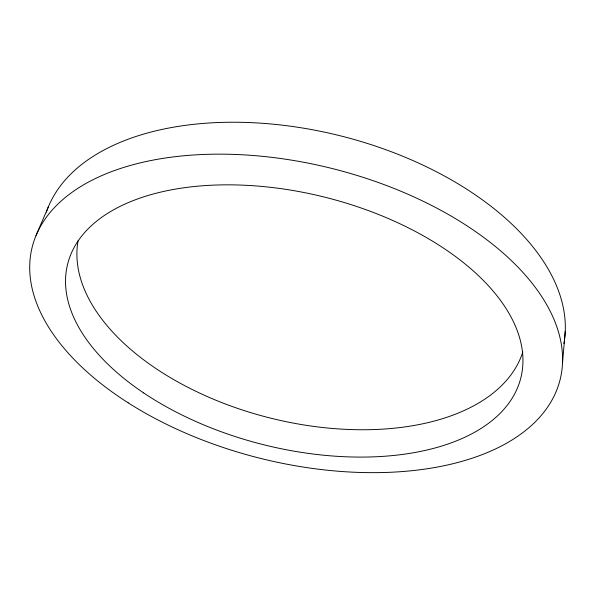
<?xml version="1.0" encoding="UTF-8"?>
<svg xmlns="http://www.w3.org/2000/svg" width="595" height="595" viewBox="0 0 595 595"><rect width="100%" height="100%" fill="white"/><g stroke="black" fill="none" stroke-linecap="round" stroke-linejoin="round"><path stroke-width="0.89" d="M562.513 362.891L565.25 331.289M36.042 235.516L48.53 206.465M46.395 212.118A267.185 152.603 14.1 0 1 338.83 135.444A267.185 152.603 14.1 0 1 564.454 339.953M564.194 341.649A267.185 152.603 14.1 0 1 563.881 343.493M522.834 351.965A229.41 130.372 14.1 0 1 270.375 418.077A229.41 130.372 14.1 0 1 78.042 240.834M128.222 402.86A272.146 149.293 14.1 0 0 559.255 382.778A272.146 149.293 14.1 0 0 200.954 154.574A272.146 149.293 14.1 0 0 128.222 402.86M143.588 392.871A233.627 127.494 14.1 0 0 518.595 385.106A233.627 127.494 14.1 0 0 220.552 184.911A233.627 127.494 14.1 0 0 143.588 392.871"/></g></svg>
